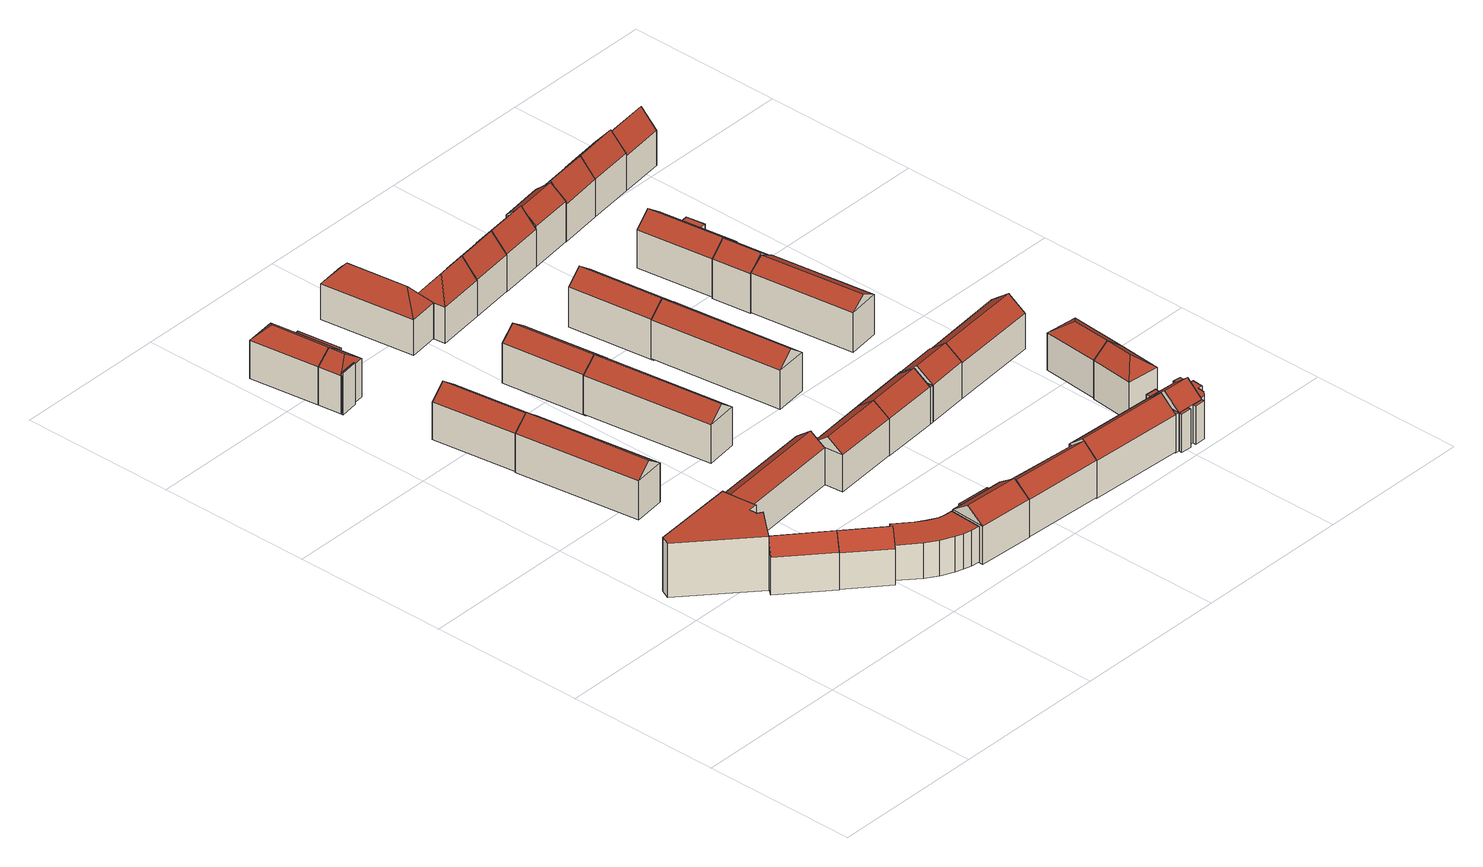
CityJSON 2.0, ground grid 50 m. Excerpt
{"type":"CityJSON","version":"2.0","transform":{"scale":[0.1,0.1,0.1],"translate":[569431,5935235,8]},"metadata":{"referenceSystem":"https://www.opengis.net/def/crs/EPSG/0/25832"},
"CityObjects":{
"building1":{"type":"Building","attributes":{"name":"RiesserstraÃe","Gemeindeschluessel":"02100121","function":"31001_1010","yearOfConstruction":1918,"roofType":"1000","measuredHeight":17.96,"storeysAboveGround":4},"address":[{"country":"Germany","locality":"Hamburg","thoroughfareNumber":"11","thoroughfareName":"Riesserstraße","postcode":"20535"}],"geometry":[{"type":"Solid","lod":"2","boundaries":[[[[0,1,2,3]],[[4,5,1,0]],[[6,7,5,4]],[[8,9,7,6]],[[10,11,9,8]],[[12,13,11,10]],[[14,15,13,12]],[[16,17,15,14]],[[18,19,17,16]],[[3,2,19,18]],[[16,14,12,10,8,6,4,0,3,18]],[[1,5,7,9,11,13,15,17,19,2]]]],"semantics":{"surfaces":[{"type":"WallSurface"},{"type":"RoofSurface","Flaechenneigung":"90","Flaechenrichtung":"0","Flaechengroesse":"421.085198996637"},{"type":"GroundSurface"}],"values":[[0,0,0,0,0,0,0,0,0,0,1,2]]}}]},
"building2":{"type":"Building","attributes":{"name":"RiesserstraÃe","Gemeindeschluessel":"02100121","function":"31001_1010","yearOfConstruction":1983,"roofType":"3100","measuredHeight":16.53,"storeysAboveGround":4},"address":[{"country":"Germany","locality":"Hamburg","thoroughfareNumber":"13","thoroughfareName":"Riesserstraße","postcode":"20535"}],"geometry":[{"type":"Solid","lod":"2","boundaries":[[[[20,21,22,23]],[[24,25,21,20]],[[26,27,25,24]],[[23,22,27,26]],[[20,28,24]],[[26,29,23]],[[23,29,28,20]],[[24,28,29,26]],[[21,25,27,22]]]],"semantics":{"surfaces":[{"type":"WallSurface"},{"type":"RoofSurface","Flaechenneigung":"49.8870357876731","Flaechenrichtung":"40.2537108188985","Flaechengroesse":"119.757816600435"},{"type":"RoofSurface","Flaechenneigung":"49.8885228788828","Flaechenrichtung":"220.679058021036","Flaechengroesse":"119.753801721433"},{"type":"GroundSurface"}],"values":[[0,0,0,0,0,0,1,2,3]]}}]},
"building3":{"type":"Building","attributes":{"name":"RiesserstraÃe","Gemeindeschluessel":"02100121","function":"31001_1010"},"children":["building3-1","building3-2"]},
"building3-1":{"type":"BuildingPart","attributes":{"roofType":"1000","measuredHeight":12.1,"storeysAboveGround":4},"parents":["building3"],"geometry":[{"type":"Solid","lod":"2","boundaries":[[[[30,31,32,33]],[[34,35,31,30]],[[36,37,35,34]],[[33,32,37,36]],[[34,30,33,36]],[[31,35,37,32]]]],"semantics":{"surfaces":[{"type":"WallSurface"},{"type":"RoofSurface","Flaechenneigung":"90","Flaechenrichtung":"0","Flaechengroesse":"1.34577465830309"},{"type":"GroundSurface"}],"values":[[0,0,0,0,1,2]]}}]},
"building3-2":{"type":"BuildingPart","attributes":{"roofType":"3100","measuredHeight":16.3,"storeysAboveGround":4},"parents":["building3"],"geometry":[{"type":"Solid","lod":"2","boundaries":[[[[38,39,40,41]],[[42,43,39,38]],[[44,45,43,42]],[[41,40,45,44]],[[38,28,42]],[[44,46,41]],[[41,46,28,38]],[[42,28,46,44]],[[39,43,45,40]]]],"semantics":{"surfaces":[{"type":"WallSurface"},{"type":"RoofSurface","Flaechenneigung":"49.6851141474525","Flaechenrichtung":"220.678882270837","Flaechengroesse":"100.558997164218"},{"type":"RoofSurface","Flaechenneigung":"49.683332877254","Flaechenrichtung":"40.2622976103834","Flaechengroesse":"100.56312566399"},{"type":"GroundSurface"}],"values":[[0,0,0,0,0,0,1,2,3]]}}]},
"building4":{"type":"Building","attributes":{"name":"Marienthaler StraÃe","Gemeindeschluessel":"02100121","function":"31001_1010","yearOfConstruction":1978,"roofType":"3100","measuredHeight":17,"storeysAboveGround":4},"address":[{"country":"Germany","locality":"Hamburg","thoroughfareNumber":"80","thoroughfareName":"Marienthaler Straße","postcode":"20535"}],"geometry":[{"type":"Solid","lod":"2","boundaries":[[[[47,48,49,50]],[[51,52,48,47]],[[53,54,52,51]],[[50,49,54,53]],[[47,55,51]],[[53,56,50]],[[50,56,55,47]],[[51,55,56,53]],[[48,52,54,49]]]],"semantics":{"surfaces":[{"type":"WallSurface"},{"type":"RoofSurface","Flaechenneigung":"52.563752033892","Flaechenrichtung":"82.2427402375464","Flaechengroesse":"264.696878507218"},{"type":"RoofSurface","Flaechenneigung":"52.5638036940968","Flaechenrichtung":"262.246131128477","Flaechengroesse":"264.69146421344"},{"type":"GroundSurface"}],"values":[[0,0,0,0,0,0,1,2,3]]}}]},
"building5":{"type":"Building","attributes":{"name":"RiesserstraÃe","Gemeindeschluessel":"02100121","function":"31001_1010","yearOfConstruction":1978,"roofType":"1000","measuredHeight":11.81,"storeysAboveGround":3},"address":[{"country":"Germany","locality":"Hamburg","thoroughfareNumber":"17","thoroughfareName":"Riesserstraße","postcode":"20535"}],"geometry":[{"type":"Solid","lod":"2","boundaries":[[[[57,58,59,60]],[[61,62,58,57]],[[63,64,62,61]],[[65,66,64,63]],[[67,68,66,65]],[[69,70,68,67]],[[71,72,70,69]],[[73,74,72,71]],[[75,76,74,73]],[[77,78,76,75]],[[79,80,78,77]],[[81,82,80,79]],[[83,84,82,81]],[[85,86,84,83]],[[60,59,86,85]],[[83,81,79,77,75,73,71,69,67,65,63,61,57,60,85]],[[58,62,64,66,68,70,72,74,76,78,80,82,84,86,59]]]],"semantics":{"surfaces":[{"type":"WallSurface"},{"type":"RoofSurface","Flaechenneigung":"90","Flaechenrichtung":"0","Flaechengroesse":"228.415116841294"},{"type":"GroundSurface"}],"values":[[0,0,0,0,0,0,0,0,0,0,0,0,0,0,0,1,2]]}}]},
"building6":{"type":"Building","attributes":{"name":"Marienthaler StraÃe","Gemeindeschluessel":"02100121","function":"31001_1010","yearOfConstruction":1978,"roofType":"3100","measuredHeight":16.55,"storeysAboveGround":4},"address":[{"country":"Germany","locality":"Hamburg","thoroughfareNumber":"80","thoroughfareName":"Marienthaler Straße","postcode":"20535"}],"geometry":[{"type":"Solid","lod":"2","boundaries":[[[[87,88,89,90]],[[91,92,88,87]],[[93,94,92,91]],[[90,89,94,93]],[[87,95,91]],[[93,96,90]],[[90,96,95,87]],[[91,95,96,93]],[[88,92,94,89]]]],"semantics":{"surfaces":[{"type":"WallSurface"},{"type":"RoofSurface","Flaechenneigung":"52.5753369735651","Flaechenrichtung":"82.2306385123283","Flaechengroesse":"181.646783301193"},{"type":"RoofSurface","Flaechenneigung":"52.5754494222749","Flaechenrichtung":"262.230500878949","Flaechengroesse":"181.643585251215"},{"type":"GroundSurface"}],"values":[[0,0,0,0,0,0,1,2,3]]}}]},
"building7":{"type":"Building","attributes":{"name":"GriesstraÃe","Gemeindeschluessel":"02100121","function":"31001_1010","yearOfConstruction":1957,"roofType":"3100","measuredHeight":16.14,"storeysAboveGround":4},"address":[{"country":"Germany","locality":"Hamburg","thoroughfareNumber":"6","thoroughfareName":"Griesstraße","postcode":"20535"}],"geometry":[{"type":"Solid","lod":"2","boundaries":[[[[97,98,99,100]],[[101,102,98,97]],[[103,104,102,101]],[[100,99,104,103]],[[97,105,101]],[[103,106,100]],[[100,106,105,97]],[[101,105,106,103]],[[98,102,104,99]]]],"semantics":{"surfaces":[{"type":"WallSurface"},{"type":"RoofSurface","Flaechenneigung":"52.5313069921264","Flaechenrichtung":"354.238457032601","Flaechengroesse":"245.379745804108"},{"type":"RoofSurface","Flaechenneigung":"52.5311066685163","Flaechenrichtung":"174.105161435185","Flaechengroesse":"245.38158810159"},{"type":"GroundSurface"}],"values":[[0,0,0,0,0,0,1,2,3]]}}]},
"building8":{"type":"Building","attributes":{"name":"Marienthaler StraÃe","Gemeindeschluessel":"02100121","function":"31001_1010"},"children":["building8-1","building8-2","building8-3","building8-4"]},
"building8-1":{"type":"BuildingPart","attributes":{"roofType":"5000","measuredHeight":16.33,"storeysAboveGround":4},"parents":["building8"],"geometry":[{"type":"Solid","lod":"2","boundaries":[[[[107,108,109,110]],[[111,112,108,107]],[[113,114,112,111]],[[110,109,114,113]],[[107,115,111]],[[113,116,110]],[[110,116,115,107]],[[111,115,116,113]],[[108,112,114,109]]]],"semantics":{"surfaces":[{"type":"WallSurface"},{"type":"RoofSurface","Flaechenneigung":"31.9616118363641","Flaechenrichtung":"172.410083342037","Flaechengroesse":"21.1209187596004"},{"type":"RoofSurface","Flaechenneigung":"54.3357930948625","Flaechenrichtung":"82.4191769769394","Flaechengroesse":"40.0335383193809"},{"type":"RoofSurface","Flaechenneigung":"54.3357116121288","Flaechenrichtung":"262.416141370098","Flaechengroesse":"40.0444764379753"},{"type":"GroundSurface"}],"values":[[0,0,0,0,1,0,2,3,4]]}}]},
"building8-2":{"type":"BuildingPart","attributes":{"roofType":"5000","measuredHeight":16.4,"storeysAboveGround":4},"parents":["building8"],"geometry":[{"type":"Solid","lod":"2","boundaries":[[[[117,118,114,113]],[[119,120,118,117]],[[121,122,120,119]],[[113,114,122,121]],[[117,123,119]],[[121,116,113]],[[113,116,123,117]],[[119,123,116,121]],[[118,120,122,114]]]],"semantics":{"surfaces":[{"type":"WallSurface"},{"type":"RoofSurface","Flaechenneigung":"46.249251822031","Flaechenrichtung":"352.420693884638","Flaechengroesse":"26.4965473682212"},{"type":"RoofSurface","Flaechenneigung":"54.4153886678797","Flaechenrichtung":"262.416356840978","Flaechengroesse":"129.019499376266"},{"type":"RoofSurface","Flaechenneigung":"54.4153950580651","Flaechenrichtung":"82.4194489229605","Flaechengroesse":"129.024873255115"},{"type":"GroundSurface"}],"values":[[0,0,0,0,1,0,2,3,4]]}}]},
"building8-3":{"type":"BuildingPart","attributes":{"roofType":"1000","measuredHeight":12.78,"storeysAboveGround":4},"parents":["building8"],"geometry":[{"type":"Solid","lod":"2","boundaries":[[[[121,122,124,125]],[[126,127,122,121]],[[128,129,127,126]],[[125,124,129,128]],[[126,121,125,128]],[[122,127,129,124]]]],"semantics":{"surfaces":[{"type":"WallSurface"},{"type":"RoofSurface","Flaechenneigung":"90","Flaechenrichtung":"0","Flaechengroesse":"13.2790191094141"},{"type":"GroundSurface"}],"values":[[0,0,0,0,1,2]]}}]},
"building8-4":{"type":"BuildingPart","attributes":{"roofType":"1000","measuredHeight":13.79,"storeysAboveGround":4},"parents":["building8"],"geometry":[{"type":"Solid","lod":"2","boundaries":[[[[130,131,132,133]],[[134,135,131,130]],[[136,112,135,134]],[[133,132,112,136]],[[134,130,133,136]],[[131,135,112,132]]]],"semantics":{"surfaces":[{"type":"WallSurface"},{"type":"RoofSurface","Flaechenneigung":"90","Flaechenrichtung":"0","Flaechengroesse":"3.23567516661222"},{"type":"GroundSurface"}],"values":[[0,0,0,0,1,2]]}}]},
"building9":{"type":"Building","attributes":{"name":"Sievekingsallee","Gemeindeschluessel":"02100121","function":"31001_1010"},"children":["building9-1","building9-2"]},
"building9-1":{"type":"BuildingPart","attributes":{"roofType":"1000","measuredHeight":12.46,"storeysAboveGround":4},"parents":["building9"],"geometry":[{"type":"Solid","lod":"2","boundaries":[[[[137,138,139,140]],[[141,142,138,137]],[[143,144,142,141]],[[140,139,144,143]],[[141,137,140,143]],[[138,142,144,139]]]],"semantics":{"surfaces":[{"type":"WallSurface"},{"type":"RoofSurface","Flaechenneigung":"90","Flaechenrichtung":"0","Flaechengroesse":"9.99151499875229"},{"type":"GroundSurface"}],"values":[[0,0,0,0,1,2]]}}]},
"building9-2":{"type":"BuildingPart","attributes":{"roofType":"3100","measuredHeight":16.89,"storeysAboveGround":4},"parents":["building9"],"geometry":[{"type":"Solid","lod":"2","boundaries":[[[[145,146,147,148]],[[149,150,146,145]],[[151,152,150,149]],[[148,147,152,151]],[[145,153,149]],[[151,154,148]],[[148,154,153,145]],[[149,153,154,151]],[[146,150,152,147]]]],"semantics":{"surfaces":[{"type":"WallSurface"},{"type":"RoofSurface","Flaechenneigung":"53.5967003057624","Flaechenrichtung":"182.88501347723","Flaechengroesse":"130.896779206652"},{"type":"RoofSurface","Flaechenneigung":"53.5968714702953","Flaechenrichtung":"2.91475946915416","Flaechengroesse":"131.893141616348"},{"type":"GroundSurface"}],"values":[[0,0,0,0,0,0,1,2,3]]}}]},
"building10":{"type":"Building","attributes":{"name":"Marienthaler StraÃe","Gemeindeschluessel":"02100121","function":"31001_1010","yearOfConstruction":1957,"roofType":"3100","measuredHeight":16.95,"storeysAboveGround":4},"address":[{"country":"Germany","locality":"Hamburg","thoroughfareNumber":"11","thoroughfareName":"Griesstraße","postcode":"20535"}],"geometry":[{"type":"Solid","lod":"2","boundaries":[[[[155,156,157,158]],[[159,160,156,155]],[[161,162,160,159]],[[158,157,162,161]],[[155,163,159]],[[161,164,158]],[[158,164,163,155]],[[159,163,164,161]],[[156,160,162,157]]]],"semantics":{"surfaces":[{"type":"WallSurface"},{"type":"RoofSurface","Flaechenneigung":"52.5252844379566","Flaechenrichtung":"82.5408997871563","Flaechengroesse":"278.28689584951"},{"type":"RoofSurface","Flaechenneigung":"52.5253124391513","Flaechenrichtung":"262.542389953492","Flaechengroesse":"278.266001865547"},{"type":"GroundSurface"}],"values":[[0,0,0,0,0,0,1,2,3]]}}]},
"building11":{"type":"Building","attributes":{"name":"GriesstraÃe","Gemeindeschluessel":"02100121","function":"31001_1010","yearOfConstruction":1978,"roofType":"3100","measuredHeight":16.32,"storeysAboveGround":4},"address":[{"country":"Germany","locality":"Hamburg","thoroughfareNumber":"8","thoroughfareName":"Griesstraße","postcode":"20535"}],"geometry":[{"type":"Solid","lod":"2","boundaries":[[[[165,166,167,168]],[[169,170,166,165]],[[171,172,170,169]],[[168,167,172,171]],[[165,173,169]],[[171,174,168]],[[168,174,173,165]],[[169,173,174,171]],[[166,170,172,167]]]],"semantics":{"surfaces":[{"type":"WallSurface"},{"type":"RoofSurface","Flaechenneigung":"52.7527224014271","Flaechenrichtung":"353.969109974429","Flaechengroesse":"141.676714854102"},{"type":"RoofSurface","Flaechenneigung":"52.753107394191","Flaechenrichtung":"174.346576210715","Flaechengroesse":"141.678702207754"},{"type":"GroundSurface"}],"values":[[0,0,0,0,0,0,1,2,3]]}}]},
"building12":{"type":"Building","attributes":{"name":"Marienthaler StraÃe","Gemeindeschluessel":"02100121","function":"31001_1010","yearOfConstruction":1978,"roofType":"3100","measuredHeight":17.36,"storeysAboveGround":4},"address":[{"country":"Germany","locality":"Hamburg","thoroughfareNumber":"84","thoroughfareName":"Marienthaler Straße","postcode":"20535"}],"geometry":[{"type":"Solid","lod":"2","boundaries":[[[[175,176,177,178]],[[179,180,176,175]],[[181,182,180,179]],[[178,177,182,181]],[[175,183,179]],[[181,184,178]],[[178,184,183,175]],[[179,183,184,181]],[[176,180,182,177]]]],"semantics":{"surfaces":[{"type":"WallSurface"},{"type":"RoofSurface","Flaechenneigung":"52.5960819498473","Flaechenrichtung":"82.481871611527","Flaechengroesse":"178.443308382066"},{"type":"RoofSurface","Flaechenneigung":"52.5960430548625","Flaechenrichtung":"262.482219476196","Flaechengroesse":"178.426963319584"},{"type":"GroundSurface"}],"values":[[0,0,0,0,0,0,1,2,3]]}}]},
"building13":{"type":"Building","attributes":{"name":"Sievekingsallee","Gemeindeschluessel":"02100121","function":"31001_1010","yearOfConstruction":1957,"roofType":"3100","measuredHeight":16.4,"storeysAboveGround":4},"address":[{"country":"Germany","locality":"Hamburg","thoroughfareNumber":"29","thoroughfareName":"Sievekingsallee","postcode":"20535"}],"geometry":[{"type":"Solid","lod":"2","boundaries":[[[[185,186,187,188]],[[189,190,186,185]],[[191,192,190,189]],[[188,187,192,191]],[[185,193,189]],[[191,194,188]],[[188,194,193,185]],[[189,193,194,191]],[[186,190,192,187]]]],"semantics":{"surfaces":[{"type":"WallSurface"},{"type":"RoofSurface","Flaechenneigung":"52.405561967998","Flaechenrichtung":"3.74611388315605","Flaechengroesse":"169.99083676424"},{"type":"RoofSurface","Flaechenneigung":"52.3980803668661","Flaechenrichtung":"183.161713163033","Flaechengroesse":"169.064335372234"},{"type":"GroundSurface"}],"values":[[0,0,0,0,0,0,1,2,3]]}}]},
"building14":{"type":"Building","attributes":{"name":"Marienthaler StraÃe","Gemeindeschluessel":"02100121","function":"31001_1010","yearOfConstruction":1957,"roofType":"3200","measuredHeight":18.21,"storeysAboveGround":4},"address":[{"country":"Germany","locality":"Hamburg","thoroughfareNumber":"87","thoroughfareName":"Marienthaler Straße","postcode":"20535"}],"geometry":[{"type":"Solid","lod":"2","boundaries":[[[[195,196,197,198]],[[199,200,196,195]],[[201,202,200,199]],[[198,197,202,201]],[[195,203,199]],[[201,204,198]],[[198,204,203,195]],[[199,203,204,201]],[[196,200,202,197]]]],"semantics":{"surfaces":[{"type":"WallSurface"},{"type":"RoofSurface","Flaechenneigung":"41.1934713350367","Flaechenrichtung":"172.435035668141","Flaechengroesse":"41.2039294242782"},{"type":"RoofSurface","Flaechenneigung":"41.1934823471084","Flaechenrichtung":"352.466596868938","Flaechengroesse":"41.2176308266064"},{"type":"RoofSurface","Flaechenneigung":"38.6073328553022","Flaechenrichtung":"82.4622846822636","Flaechengroesse":"201.125093278354"},{"type":"RoofSurface","Flaechenneigung":"38.6072315643414","Flaechenrichtung":"262.458525713174","Flaechengroesse":"201.146951648793"},{"type":"GroundSurface"}],"values":[[0,0,0,0,1,2,3,4,5]]}}]},
"building15":{"type":"Building","attributes":{"name":"Marienthaler StraÃe","Gemeindeschluessel":"02100121","function":"31001_1010","yearOfConstruction":1957,"roofType":"5000","measuredHeight":18.26,"storeysAboveGround":4},"address":[{"country":"Germany","locality":"Hamburg","thoroughfareNumber":"89","thoroughfareName":"Marienthaler Straße","postcode":"20535"}],"geometry":[{"type":"Solid","lod":"2","boundaries":[[[[205,206,207,208]],[[209,210,206,205]],[[211,212,210,209]],[[208,207,212,211]],[[205,213,209]],[[211,214,208]],[[208,214,213,205]],[[209,213,214,211]],[[206,210,212,207]]]],"semantics":{"surfaces":[{"type":"WallSurface"},{"type":"RoofSurface","Flaechenneigung":"39.3420207442713","Flaechenrichtung":"262.412174175679","Flaechengroesse":"40.385175565697"},{"type":"RoofSurface","Flaechenneigung":"38.665982065276","Flaechenrichtung":"172.360762752694","Flaechengroesse":"103.471676394701"},{"type":"RoofSurface","Flaechenneigung":"38.6659793533343","Flaechenrichtung":"352.347291550764","Flaechengroesse":"103.470895381931"},{"type":"GroundSurface"}],"values":[[0,0,0,0,1,0,2,3,4]]}}]},
"building16":{"type":"Building","attributes":{"name":"GriesstraÃe","Gemeindeschluessel":"02100121","function":"31001_1010"},"children":["building16-1","building16-2"]},
"building16-1":{"type":"BuildingPart","attributes":{"roofType":"1000","measuredHeight":12.41,"storeysAboveGround":4},"parents":["building16"],"geometry":[{"type":"Solid","lod":"2","boundaries":[[[[215,216,217,218]],[[219,220,216,215]],[[221,222,220,219]],[[218,217,222,221]],[[219,215,218,221]],[[216,220,222,217]]]],"semantics":{"surfaces":[{"type":"WallSurface"},{"type":"RoofSurface","Flaechenneigung":"90","Flaechenrichtung":"0","Flaechengroesse":"7.11944300766405"},{"type":"GroundSurface"}],"values":[[0,0,0,0,1,2]]}}]},
"building16-2":{"type":"BuildingPart","attributes":{"roofType":"3100","measuredHeight":16.49,"storeysAboveGround":4},"parents":["building16"],"geometry":[{"type":"Solid","lod":"2","boundaries":[[[[223,224,225,226]],[[227,228,224,223]],[[219,220,228,227]],[[226,225,220,219]],[[223,173,227]],[[219,229,226]],[[226,229,173,223]],[[227,173,229,219]],[[224,228,220,225]]]],"semantics":{"surfaces":[{"type":"WallSurface"},{"type":"RoofSurface","Flaechenneigung":"52.7986162273361","Flaechenrichtung":"174.333255978371","Flaechengroesse":"127.966333752701"},{"type":"RoofSurface","Flaechenneigung":"52.7982003169976","Flaechenrichtung":"353.959196985545","Flaechengroesse":"127.965609300436"},{"type":"GroundSurface"}],"values":[[0,0,0,0,0,0,1,2,3]]}}]},
"building17":{"type":"Building","attributes":{"name":"Marienthaler StraÃe","Gemeindeschluessel":"02100121","function":"31001_1010","yearOfConstruction":1978,"roofType":"3100","measuredHeight":17.07,"storeysAboveGround":4},"address":[{"country":"Germany","locality":"Hamburg","thoroughfareNumber":"88","thoroughfareName":"Marienthaler Straße","postcode":"20535"}],"geometry":[{"type":"Solid","lod":"2","boundaries":[[[[230,231,232,233]],[[234,235,231,230]],[[236,237,235,234]],[[233,232,237,236]],[[230,238,234]],[[236,239,233]],[[233,239,238,230]],[[234,238,239,236]],[[231,235,237,232]]]],"semantics":{"surfaces":[{"type":"WallSurface"},{"type":"RoofSurface","Flaechenneigung":"52.5627003173351","Flaechenrichtung":"82.6621920902992","Flaechengroesse":"289.969136928606"},{"type":"RoofSurface","Flaechenneigung":"52.5627174512608","Flaechenrichtung":"262.663025633057","Flaechengroesse":"289.975414181409"},{"type":"GroundSurface"}],"values":[[0,0,0,0,0,0,1,2,3]]}}]},
"building18":{"type":"Building","attributes":{"name":"Sievekingsallee","Gemeindeschluessel":"02100121","function":"31001_1010","yearOfConstruction":1968,"roofType":"3100","measuredHeight":17.1,"storeysAboveGround":4},"address":[{"country":"Germany","locality":"Hamburg","thoroughfareNumber":"33","thoroughfareName":"Sievekingsallee","postcode":"20535"}],"geometry":[{"type":"Solid","lod":"2","boundaries":[[[[240,241,242,243]],[[244,245,241,240]],[[246,247,245,244]],[[243,242,247,246]],[[240,248,244]],[[246,249,243]],[[243,249,248,240]],[[244,248,249,246]],[[241,245,247,242]]]],"semantics":{"surfaces":[{"type":"WallSurface"},{"type":"RoofSurface","Flaechenneigung":"49.6307462238672","Flaechenrichtung":"2.86383171761834","Flaechengroesse":"221.04366821239"},{"type":"RoofSurface","Flaechenneigung":"49.6307200354172","Flaechenrichtung":"182.864792051416","Flaechengroesse":"223.066242532794"},{"type":"GroundSurface"}],"values":[[0,0,0,0,0,0,1,2,3]]}}]},
"building19":{"type":"Building","attributes":{"name":"Marienthaler StraÃe","Gemeindeschluessel":"02100121","function":"31001_1010","yearOfConstruction":1994,"roofType":"3100","measuredHeight":18.18,"storeysAboveGround":4},"address":[{"country":"Germany","locality":"Hamburg","thoroughfareNumber":"91","thoroughfareName":"Marienthaler Straße","postcode":"20535"}],"geometry":[{"type":"Solid","lod":"2","boundaries":[[[[250,251,252,253]],[[254,255,251,250]],[[256,257,255,254]],[[253,252,257,256]],[[250,258,254]],[[256,259,253]],[[253,259,258,250]],[[254,258,259,256]],[[251,255,257,252]]]],"semantics":{"surfaces":[{"type":"WallSurface"},{"type":"RoofSurface","Flaechenneigung":"40.1962909502897","Flaechenrichtung":"352.336436429662","Flaechengroesse":"112.317859096552"},{"type":"RoofSurface","Flaechenneigung":"40.1964389955592","Flaechenrichtung":"172.350153366598","Flaechengroesse":"112.314257983564"},{"type":"GroundSurface"}],"values":[[0,0,0,0,0,0,1,2,3]]}}]},
"building20":{"type":"Building","attributes":{"name":"Marienthaler StraÃe","Gemeindeschluessel":"02100121","function":"31001_1010","yearOfConstruction":1978,"roofType":"3100","measuredHeight":17.36,"storeysAboveGround":4},"address":[{"country":"Germany","locality":"Hamburg","thoroughfareNumber":"88","thoroughfareName":"Marienthaler Straße","postcode":"20535"}],"geometry":[{"type":"Solid","lod":"2","boundaries":[[[[260,261,262,263]],[[264,265,261,260]],[[266,267,265,264]],[[263,262,267,266]],[[260,268,264]],[[266,269,263]],[[263,269,268,260]],[[264,268,269,266]],[[261,265,267,262]]]],"semantics":{"surfaces":[{"type":"WallSurface"},{"type":"RoofSurface","Flaechenneigung":"52.639081371281","Flaechenrichtung":"82.6730120508294","Flaechengroesse":"185.263030297851"},{"type":"RoofSurface","Flaechenneigung":"52.639163086472","Flaechenrichtung":"262.674145913801","Flaechengroesse":"185.265861352136"},{"type":"GroundSurface"}],"values":[[0,0,0,0,0,0,1,2,3]]}}]},
"building21":{"type":"Building","attributes":{"name":"GriesstraÃe","Gemeindeschluessel":"02100121","function":"31001_1010"},"children":["building21-1","building21-2"]},
"building21-1":{"type":"BuildingPart","attributes":{"roofType":"1000","measuredHeight":12.3,"storeysAboveGround":4},"parents":["building21"],"geometry":[{"type":"Solid","lod":"2","boundaries":[[[[270,271,217,272]],[[273,225,271,270]],[[274,216,225,273]],[[272,217,216,274]],[[273,270,272,274]],[[271,225,216,217]]]],"semantics":{"surfaces":[{"type":"WallSurface"},{"type":"RoofSurface","Flaechenneigung":"90","Flaechenrichtung":"0","Flaechengroesse":"6.48127924427916"},{"type":"GroundSurface"}],"values":[[0,0,0,0,1,2]]}}]},
"building21-2":{"type":"BuildingPart","attributes":{"roofType":"3100","measuredHeight":16.55,"storeysAboveGround":4},"parents":["building21"],"geometry":[{"type":"Solid","lod":"2","boundaries":[[[[275,276,222,277]],[[278,279,276,275]],[[270,271,279,278]],[[277,222,271,270]],[[275,280,278]],[[270,281,277]],[[277,281,280,275]],[[278,280,281,270]],[[276,279,271,222]]]],"semantics":{"surfaces":[{"type":"WallSurface"},{"type":"RoofSurface","Flaechenneigung":"52.1761655364733","Flaechenrichtung":"353.907860839996","Flaechengroesse":"94.4214125358576"},{"type":"RoofSurface","Flaechenneigung":"52.1769800388341","Flaechenrichtung":"174.180112749643","Flaechengroesse":"94.4217496564136"},{"type":"GroundSurface"}],"values":[[0,0,0,0,0,0,1,2,3]]}}]},
"building22":{"type":"Building","attributes":{"name":"Marienthaler StraÃe","Gemeindeschluessel":"02100121","function":"31001_1010","yearOfConstruction":1957,"roofType":"3100","measuredHeight":18.28,"storeysAboveGround":4},"address":[{"country":"Germany","locality":"Hamburg","thoroughfareNumber":"93","thoroughfareName":"Marienthaler Straße","postcode":"20535"}],"geometry":[{"type":"Solid","lod":"2","boundaries":[[[[282,283,284,285]],[[286,287,283,282]],[[288,289,287,286]],[[285,284,289,288]],[[282,290,286]],[[288,258,285]],[[285,258,290,282]],[[286,290,258,288]],[[283,287,289,284]]]],"semantics":{"surfaces":[{"type":"WallSurface"},{"type":"RoofSurface","Flaechenneigung":"40.1028790207436","Flaechenrichtung":"352.343237040527","Flaechengroesse":"112.616457815768"},{"type":"RoofSurface","Flaechenneigung":"40.103006491867","Flaechenrichtung":"172.353823026096","Flaechengroesse":"112.625433615015"},{"type":"GroundSurface"}],"values":[[0,0,0,0,0,0,1,2,3]]}}]},
"building23":{"type":"Building","attributes":{"name":"Peterskampweg","Gemeindeschluessel":"02100121","function":"31001_1010"},"children":["building23-1","building23-2","building23-3","building23-4","building23-5","building23-6"]},
"building23-1":{"type":"BuildingPart","attributes":{"roofType":"1000","measuredHeight":12.76,"storeysAboveGround":4},"parents":["building23"],"geometry":[{"type":"Solid","lod":"2","boundaries":[[[[291,292,293,294]],[[295,296,292,291]],[[297,298,296,295]],[[294,293,298,297]],[[295,291,294,297]],[[292,296,298,293]]]],"semantics":{"surfaces":[{"type":"WallSurface"},{"type":"RoofSurface","Flaechenneigung":"90","Flaechenrichtung":"0","Flaechengroesse":"3.49650786619388"},{"type":"GroundSurface"}],"values":[[0,0,0,0,1,2]]}}]},
"building23-2":{"type":"BuildingPart","attributes":{"roofType":"3100","measuredHeight":17.38,"storeysAboveGround":4},"parents":["building23"],"geometry":[{"type":"Solid","lod":"2","boundaries":[[[[299,300,301,302]],[[295,296,300,299]],[[303,304,296,295]],[[302,301,304,303]],[[299,305,295]],[[303,306,302]],[[302,306,305,299]],[[295,305,306,303]],[[300,296,304,301]]]],"semantics":{"surfaces":[{"type":"WallSurface"},{"type":"RoofSurface","Flaechenneigung":"50.0024745646442","Flaechenrichtung":"2.87118242523288","Flaechengroesse":"64.1830205050148"},{"type":"RoofSurface","Flaechenneigung":"50.0026904633855","Flaechenrichtung":"182.875303681323","Flaechengroesse":"64.1359987726987"},{"type":"GroundSurface"}],"values":[[0,0,0,0,0,0,1,2,3]]}}]},
"building23-3":{"type":"BuildingPart","attributes":{"roofType":"1000","measuredHeight":13.46,"storeysAboveGround":4},"parents":["building23"],"geometry":[{"type":"Solid","lod":"2","boundaries":[[[[307,308,300,309]],[[310,311,308,307]],[[312,313,311,310]],[[314,315,313,312]],[[316,317,315,314]],[[318,319,317,316]],[[320,321,319,318]],[[322,296,321,320]],[[309,300,296,322]],[[320,318,316,314,312,310,307,309,322]],[[308,311,313,315,317,319,321,296,300]]]],"semantics":{"surfaces":[{"type":"WallSurface"},{"type":"RoofSurface","Flaechenneigung":"90","Flaechenrichtung":"0","Flaechengroesse":"31.3539629239699"},{"type":"GroundSurface"}],"values":[[0,0,0,0,0,0,0,0,0,1,2]]}}]},
"building23-4":{"type":"BuildingPart","attributes":{"roofType":"1000","measuredHeight":12.76,"storeysAboveGround":4},"parents":["building23"],"geometry":[{"type":"Solid","lod":"2","boundaries":[[[[323,324,301,302]],[[325,326,324,323]],[[327,328,326,325]],[[302,301,328,327]],[[325,323,302,327]],[[324,326,328,301]]]],"semantics":{"surfaces":[{"type":"WallSurface"},{"type":"RoofSurface","Flaechenneigung":"90","Flaechenrichtung":"0","Flaechengroesse":"5.17626205346537"},{"type":"GroundSurface"}],"values":[[0,0,0,0,1,2]]}}]},
"building23-5":{"type":"BuildingPart","attributes":{"roofType":"1000","measuredHeight":12.76,"storeysAboveGround":4},"parents":["building23"],"geometry":[{"type":"Solid","lod":"2","boundaries":[[[[329,330,331,332]],[[333,334,330,329]],[[303,304,334,333]],[[332,331,304,303]],[[333,329,332,303]],[[330,334,304,331]]]],"semantics":{"surfaces":[{"type":"WallSurface"},{"type":"RoofSurface","Flaechenneigung":"90","Flaechenrichtung":"0","Flaechengroesse":"3.50789677069196"},{"type":"GroundSurface"}],"values":[[0,0,0,0,1,2]]}}]},
"building23-6":{"type":"BuildingPart","attributes":{"roofType":"1000","measuredHeight":12.76,"storeysAboveGround":4},"parents":["building23"],"geometry":[{"type":"Solid","lod":"2","boundaries":[[[[335,336,304,303]],[[337,338,336,335]],[[302,301,338,337]],[[303,304,301,302]],[[337,335,303,302]],[[336,338,301,304]]]],"semantics":{"surfaces":[{"type":"WallSurface"},{"type":"RoofSurface","Flaechenneigung":"90","Flaechenrichtung":"0","Flaechengroesse":"13.4348543314877"},{"type":"GroundSurface"}],"values":[[0,0,0,0,1,2]]}}]},
"building24":{"type":"Building","attributes":{"name":"GriesstraÃe","Gemeindeschluessel":"02100121","function":"31001_1010","yearOfConstruction":1957,"roofType":"3100","measuredHeight":16.34,"storeysAboveGround":4},"address":[{"country":"Germany","locality":"Hamburg","thoroughfareNumber":"18","thoroughfareName":"Griesstraße","postcode":"20535"}],"geometry":[{"type":"Solid","lod":"2","boundaries":[[[[339,340,276,341]],[[342,343,340,339]],[[344,279,343,342]],[[341,276,279,344]],[[339,345,342]],[[344,346,341]],[[341,346,345,339]],[[342,345,346,344]],[[340,343,279,276]]]],"semantics":{"surfaces":[{"type":"WallSurface"},{"type":"RoofSurface","Flaechenneigung":"51.2940611325759","Flaechenrichtung":"353.909891620762","Flaechengroesse":"210.402147343021"},{"type":"RoofSurface","Flaechenneigung":"51.2939925920194","Flaechenrichtung":"174.179228843501","Flaechengroesse":"210.765787847013"},{"type":"GroundSurface"}],"values":[[0,0,0,0,0,0,1,2,3]]}}]},
"building25":{"type":"Building","attributes":{"name":"Marienthaler StraÃe","Gemeindeschluessel":"02100121","function":"31001_1010","yearOfConstruction":1978,"roofType":"3100","measuredHeight":16.29,"storeysAboveGround":4},"address":[{"country":"Germany","locality":"Hamburg","thoroughfareNumber":"92","thoroughfareName":"Marienthaler Straße","postcode":"20535"}],"geometry":[{"type":"Solid","lod":"2","boundaries":[[[[347,348,349,350]],[[351,352,348,347]],[[353,354,352,351]],[[350,349,354,353]],[[347,355,351]],[[353,356,350]],[[350,356,355,347]],[[351,355,356,353]],[[348,352,354,349]]]],"semantics":{"surfaces":[{"type":"WallSurface"},{"type":"RoofSurface","Flaechenneigung":"59.3486192458154","Flaechenrichtung":"82.4496538380293","Flaechengroesse":"205.061367044595"},{"type":"RoofSurface","Flaechenneigung":"59.3485565498029","Flaechenrichtung":"262.447925975898","Flaechengroesse":"205.037758240971"},{"type":"GroundSurface"}],"values":[[0,0,0,0,0,0,1,2,3]]}}]},
"building26":{"type":"Building","attributes":{"name":"Peterskampweg","Gemeindeschluessel":"02100121","function":"31001_1010","yearOfConstruction":1957,"roofType":"5000","measuredHeight":17.09,"storeysAboveGround":4},"address":[{"country":"Germany","locality":"Hamburg","thoroughfareNumber":"78","thoroughfareName":"Peterskampweg","postcode":"22089"}],"geometry":[{"type":"Solid","lod":"2","boundaries":[[[[357,358,359,360]],[[361,362,358,357]],[[363,364,362,361]],[[360,359,364,363]],[[357,365,361]],[[363,366,360]],[[360,366,365,357]],[[361,365,366,363]],[[358,362,364,359]]]],"semantics":{"surfaces":[{"type":"WallSurface"},{"type":"RoofSurface","Flaechenneigung":"51.6620962883428","Flaechenrichtung":"184.949585084643","Flaechengroesse":"35.0591845916297"},{"type":"RoofSurface","Flaechenneigung":"51.5095001642362","Flaechenrichtung":"94.876042363926","Flaechengroesse":"78.1554129983576"},{"type":"RoofSurface","Flaechenneigung":"51.5096340969476","Flaechenrichtung":"274.930108718623","Flaechengroesse":"78.1550743898079"},{"type":"GroundSurface"}],"values":[[0,0,0,0,1,0,2,3,4]]}}]},
"building27":{"type":"Building","attributes":{"name":"Marienthaler StraÃe","Gemeindeschluessel":"02100121","function":"31001_1010","yearOfConstruction":1957,"roofType":"3100","measuredHeight":17.82,"storeysAboveGround":4},"address":[{"country":"Germany","locality":"Hamburg","thoroughfareNumber":"95","thoroughfareName":"Marienthaler Straße","postcode":"20535"}],"geometry":[{"type":"Solid","lod":"2","boundaries":[[[[367,368,283,369]],[[370,371,368,367]],[[372,287,371,370]],[[369,283,287,372]],[[367,373,370]],[[372,374,369]],[[369,374,373,367]],[[370,373,374,372]],[[368,371,287,283]]]],"semantics":{"surfaces":[{"type":"WallSurface"},{"type":"RoofSurface","Flaechenneigung":"48.9503462287288","Flaechenrichtung":"352.344406261077","Flaechengroesse":"96.2425734618483"},{"type":"RoofSurface","Flaechenneigung":"48.9504789392629","Flaechenrichtung":"172.358386405859","Flaechengroesse":"96.2427828097467"},{"type":"GroundSurface"}],"values":[[0,0,0,0,0,0,1,2,3]]}}]},
"building28":{"type":"Building","attributes":{"name":"Marienthaler StraÃe","Gemeindeschluessel":"02100121","function":"31001_1010","yearOfConstruction":1957,"roofType":"3100","measuredHeight":17.22,"storeysAboveGround":4},"address":[{"country":"Germany","locality":"Hamburg","thoroughfareNumber":"92","thoroughfareName":"Marienthaler Straße","postcode":"20535"}],"geometry":[{"type":"Solid","lod":"2","boundaries":[[[[375,376,377,378]],[[379,380,376,375]],[[381,382,380,379]],[[378,377,382,381]],[[375,383,379]],[[381,384,378]],[[378,384,383,375]],[[379,383,384,381]],[[376,380,382,377]]]],"semantics":{"surfaces":[{"type":"WallSurface"},{"type":"RoofSurface","Flaechenneigung":"52.1788249541326","Flaechenrichtung":"82.448883766005","Flaechengroesse":"83.8998681691556"},{"type":"RoofSurface","Flaechenneigung":"52.1788864450719","Flaechenrichtung":"262.44485141463","Flaechengroesse":"83.9305899363942"},{"type":"GroundSurface"}],"values":[[0,0,0,0,0,0,1,2,3]]}}]},
"building29":{"type":"Building","attributes":{"name":"Peterskampweg","Gemeindeschluessel":"02100121","function":"31001_1010","yearOfConstruction":1978,"roofType":"5000","measuredHeight":16.72,"storeysAboveGround":4},"address":[{"country":"Germany","locality":"Hamburg","thoroughfareNumber":"76","thoroughfareName":"Peterskampweg","postcode":"22089"}],"geometry":[{"type":"Solid","lod":"2","boundaries":[[[[385,386,387,363]],[[388,389,386,385]],[[360,390,389,388]],[[363,387,390,360]],[[385,391,388]],[[360,366,363]],[[363,366,391,385]],[[388,391,366,360]],[[386,389,390,387]]]],"semantics":{"surfaces":[{"type":"WallSurface"},{"type":"RoofSurface","Flaechenneigung":"53.77472385795","Flaechenrichtung":"4.90112792451492","Flaechengroesse":"36.5878164820834"},{"type":"RoofSurface","Flaechenneigung":"51.4873644301358","Flaechenrichtung":"274.930909647192","Flaechengroesse":"103.247443531625"},{"type":"RoofSurface","Flaechenneigung":"51.4874208653425","Flaechenrichtung":"94.8812580705394","Flaechengroesse":"103.276541545073"},{"type":"GroundSurface"}],"values":[[0,0,0,0,1,0,2,3,4]]}}]},
"building30":{"type":"Building","attributes":{"name":"Marienthaler StraÃe","Gemeindeschluessel":"02100121","function":"31001_1010","yearOfConstruction":1957,"roofType":"3100","measuredHeight":16.86,"storeysAboveGround":4},"address":[{"country":"Germany","locality":"Hamburg","thoroughfareNumber":"92","thoroughfareName":"Marienthaler Straße","postcode":"20535"}],"geometry":[{"type":"Solid","lod":"2","boundaries":[[[[392,393,394,395]],[[396,397,393,392]],[[398,399,397,396]],[[395,394,399,398]],[[392,400,396]],[[398,401,395]],[[395,401,400,392]],[[396,400,401,398]],[[393,397,399,394]]]],"semantics":{"surfaces":[{"type":"WallSurface"},{"type":"RoofSurface","Flaechenneigung":"52.2840742097749","Flaechenrichtung":"82.4638091927141","Flaechengroesse":"172.156960778415"},{"type":"RoofSurface","Flaechenneigung":"52.2840239539664","Flaechenrichtung":"262.460644127714","Flaechengroesse":"172.161594159657"},{"type":"GroundSurface"}],"values":[[0,0,0,0,0,0,1,2,3]]}}]},
"building31":{"type":"Building","attributes":{"name":"Marienthaler StraÃe","Gemeindeschluessel":"02100121","function":"31001_1010","yearOfConstruction":1957,"roofType":"3100","measuredHeight":18.44,"storeysAboveGround":4},"address":[{"country":"Germany","locality":"Hamburg","thoroughfareNumber":"97","thoroughfareName":"Marienthaler Straße","postcode":"20535"}],"geometry":[{"type":"Solid","lod":"2","boundaries":[[[[402,403,404,405]],[[406,407,403,402]],[[408,409,407,406]],[[405,404,409,408]],[[402,410,406]],[[408,411,405]],[[405,411,410,402]],[[406,410,411,408]],[[403,407,409,404]]]],"semantics":{"surfaces":[{"type":"WallSurface"},{"type":"RoofSurface","Flaechenneigung":"39.8089618539823","Flaechenrichtung":"352.336436424878","Flaechengroesse":"113.445747156434"},{"type":"RoofSurface","Flaechenneigung":"39.8090162949732","Flaechenrichtung":"172.350153371125","Flaechengroesse":"113.442108034305"},{"type":"GroundSurface"}],"values":[[0,0,0,0,0,0,1,2,3]]}}]},
"building32":{"type":"Building","attributes":{"name":"Marienthaler StraÃe","Gemeindeschluessel":"02100121","function":"31001_1010","yearOfConstruction":1957,"roofType":"1000","measuredHeight":3.68,"storeysAboveGround":1},"address":[{"country":"Germany","locality":"Hamburg","thoroughfareNumber":"92","thoroughfareName":"Marienthaler Straße","postcode":"20535"}],"geometry":[{"type":"Solid","lod":"2","boundaries":[[[[412,413,414,415]],[[416,417,413,412]],[[418,419,417,416]],[[415,414,419,418]],[[416,412,415,418]],[[413,417,419,414]]]],"semantics":{"surfaces":[{"type":"WallSurface"},{"type":"RoofSurface","Flaechenneigung":"90","Flaechenrichtung":"0","Flaechengroesse":"79.50545949146"},{"type":"GroundSurface"}],"values":[[0,0,0,0,1,2]]}}]},
"building33":{"type":"Building","attributes":{"name":"Marienthaler StraÃe","Gemeindeschluessel":"02100121","function":"31001_1010","yearOfConstruction":1957,"roofType":"3100","measuredHeight":18.46,"storeysAboveGround":4},"address":[{"country":"Germany","locality":"Hamburg","thoroughfareNumber":"99","thoroughfareName":"Marienthaler Straße","postcode":"20535"}],"geometry":[{"type":"Solid","lod":"2","boundaries":[[[[420,421,422,423]],[[424,425,421,420]],[[426,427,425,424]],[[423,422,427,426]],[[420,410,424]],[[426,428,423]],[[423,428,410,420]],[[424,410,428,426]],[[421,425,427,422]]]],"semantics":{"surfaces":[{"type":"WallSurface"},{"type":"RoofSurface","Flaechenneigung":"40.2063522559164","Flaechenrichtung":"172.348585699366","Flaechengroesse":"116.451195233216"},{"type":"RoofSurface","Flaechenneigung":"40.2064509120796","Flaechenrichtung":"352.342648465617","Flaechengroesse":"116.448892232453"},{"type":"GroundSurface"}],"values":[[0,0,0,0,0,0,1,2,3]]}}]},
"building34":{"type":"Building","attributes":{"name":"Marienthaler StraÃe","Gemeindeschluessel":"02100121","function":"31001_1010","yearOfConstruction":1957,"roofType":"3100","measuredHeight":17.61,"storeysAboveGround":4},"address":[{"country":"Germany","locality":"Hamburg","thoroughfareNumber":"101","thoroughfareName":"Marienthaler Straße","postcode":"20535"}],"geometry":[{"type":"Solid","lod":"2","boundaries":[[[[429,430,427,431]],[[432,433,430,429]],[[434,422,433,432]],[[431,427,422,434]],[[429,435,432]],[[434,436,431]],[[431,436,435,429]],[[432,435,436,434]],[[430,433,422,427]]]],"semantics":{"surfaces":[{"type":"WallSurface"},{"type":"RoofSurface","Flaechenneigung":"39.9333838202726","Flaechenrichtung":"352.349106899663","Flaechengroesse":"116.279091431785"},{"type":"RoofSurface","Flaechenneigung":"39.9333854622594","Flaechenrichtung":"172.360815275739","Flaechengroesse":"116.279853739908"},{"type":"GroundSurface"}],"values":[[0,0,0,0,0,0,1,2,3]]}}]}
},
"vertices":[
[293,663,206],[293,663,26],[19,639,26],[19,639,206],[299,605,206],[299,605,26],[305,550,206],[305,550,26],[276,548,206],[276,548,26],[277,523,206],[277,523,26],[292,513,206],[292,513,26],[255,470,206],[255,470,26],[215,424,206],[215,424,26],[6,608,206],[6,608,26],
[400,348,159],[400,348,34],[255,470,34],[255,470,159],[336,274,159],[336,274,34],[193,398,159],[193,398,34],[368,311,199],[224,434,199],
[448,308,157],[448,308,36],[468,291,36],[468,291,157],[451,312,157],[451,312,36],[471,295,157],[471,295,36],
[336,274,157],[336,274,36],[454,173,36],[454,173,157],[400,348,157],[400,348,36],[519,248,157],[519,248,36],[486,210,199],
[341,935,148],[341,935,18],[286,1339,18],[286,1339,148],[238,921,148],[238,921,18],[183,1325,148],[183,1325,18],[289,928,188],[235,1332,188],
[685,70,158],[685,70,40],[690,172,40],[690,172,158],[658,73,158],[658,73,40],[631,79,158],[631,79,40],[606,88,158],[606,88,40],[564,107,158],[564,107,40],[525,132,158],[525,132,40],[464,184,158],[464,184,40],[519,248,158],[519,248,40],[532,263,158],[532,263,40],[585,218,158],[585,218,40],[613,198,158],[613,198,40],[645,182,158],[645,182,40],[667,178,158],[667,178,40],[690,176,158],[690,176,40],
[296,1340,138],[296,1340,12],[258,1619,12],[258,1619,138],[194,1326,138],[194,1326,12],[156,1605,138],[156,1605,12],[245,1333,178],[207,1612,178],
[687,742,147],[687,742,23],[289,703,23],[289,703,147],[696,646,147],[696,646,23],[299,605,147],[299,605,23],[692,694,184],[294,654,184],
[186,1890,134],[186,1890,6],[176,1966,6],[176,1966,134],[87,1877,134],[87,1877,6],[77,1953,134],[77,1953,6],[134,1906,170],[127,1959,170],
[47,2177,134],[47,2177,6],[148,2190,134],[148,2190,6],[178,1966,134],[178,1966,6],[103,2146,170],
[187,1967,6],[187,1967,134],[159,2107,134],[159,2107,6],[168,2109,134],[168,2109,6],
[147,1880,144],[147,1880,6],[147,1885,6],[147,1885,144],[88,1872,144],[88,1872,6],[87,1877,144],
[723,171,163],[723,171,38],[833,165,38],[833,165,163],[723,180,163],[723,180,38],[834,174,163],[834,174,38],
[684,56,165],[684,56,38],[865,47,38],[865,47,165],[690,172,165],[690,172,38],[874,163,165],[874,163,38],[687,114,207],[869,105,207],
[676,968,145],[676,968,16],[622,1386,16],[622,1386,145],[573,954,145],[573,954,16],[518,1373,145],[518,1373,16],[625,961,185],[570,1380,185],
[906,712,148],[906,712,25],[692,688,25],[692,688,148],[917,606,148],[917,606,25],[702,586,148],[702,586,25],[911,659,188],[697,637,188],
[632,1388,136],[632,1388,2],[596,1663,2],[596,1663,136],[531,1374,136],[531,1374,2],[495,1650,136],[495,1650,2],[582,1381,175],[545,1656,175],
[1138,133,164],[1138,133,40],[873,151,40],[873,151,164],[1128,34,164],[1128,34,40],[865,47,164],[865,47,40],[1133,84,204],[869,99,204],
[524,1928,126],[524,1928,7],[484,2232,7],[484,2232,126],[426,1914,126],[426,1914,7],[385,2219,126],[385,2219,7],[468,1975,189],[442,2171,189],
[529,1889,126],[529,1889,6],[683,1910,6],[683,1910,126],[516,1988,126],[516,1988,6],[670,2009,126],[670,2009,6],[574,1945,189],[676,1959,189],
[1100,676,147],[1100,676,23],[1113,677,23],[1113,677,147],[1095,732,147],[1095,732,23],[1107,734,147],[1107,734,23],
[917,606,147],[917,606,23],[1105,624,23],[1105,624,147],[906,712,147],[906,712,23],[1100,678,188],
[1000,999,144],[1000,999,15],[946,1425,15],[946,1425,144],[894,986,144],[894,986,15],[839,1411,144],[839,1411,15],[947,993,185],[892,1418,185],
[1443,129,162],[1443,129,37],[1139,144,37],[1139,144,162],[1438,19,162],[1438,19,37],[1128,34,162],[1128,34,37],[1440,74,208],[1133,89,208],
[813,2028,127],[813,2028,5],[670,2009,5],[670,2009,127],[827,1929,127],[827,1929,5],[683,1910,127],[683,1910,5],[820,1979,187],[676,1959,187],
[955,1426,136],[955,1426,2],[919,1706,2],[919,1706,136],[852,1413,136],[852,1413,2],[816,1693,136],[816,1693,2],[904,1419,176],[868,1700,176],
[1118,625,146],[1118,625,23],[1113,677,146],[1105,624,146],[1100,676,146],
[1242,748,146],[1242,748,23],[1107,734,146],[1253,639,146],[1253,639,23],[1248,694,188],[1112,680,188],
[957,2047,128],[957,2047,4],[813,2028,4],[813,2028,128],[970,1948,128],[970,1948,4],[827,1929,128],[827,1929,4],[964,1998,187],
[1504,15,163],[1504,15,35],[1503,5,35],[1503,5,163],[1539,14,163],[1539,14,35],[1538,4,163],[1538,4,35],
[1544,124,163],[1544,124,35],[1455,128,35],[1455,128,163],[1450,18,163],[1450,18,35],[1542,69,209],[1453,73,209],
[1571,122,170],[1571,122,35],[1544,124,170],[1568,86,170],[1568,86,35],[1583,84,170],[1583,84,35],[1580,49,170],[1580,49,35],[1565,51,170],[1565,51,35],[1563,28,170],[1563,28,35],[1548,13,170],[1548,13,35],[1539,14,170],
[1456,143,163],[1456,143,35],[1491,141,163],[1491,141,35],[1490,126,163],[1490,126,35],
[1484,6,163],[1484,6,35],[1485,16,35],[1485,16,163],[1449,8,163],[1449,8,35],
[1438,19,163],[1438,19,35],[1443,129,163],[1443,129,35],
[1535,780,142],[1535,780,23],[1242,748,142],[1547,668,142],[1547,668,23],[1253,639,142],[1541,724,186],[1248,694,186],
[1333,1032,147],[1333,1032,14],[1289,1368,14],[1289,1368,147],[1230,1018,147],[1230,1018,14],[1186,1354,147],[1186,1354,14],[1282,1025,177],[1237,1361,177],
[1582,216,153],[1582,216,24],[1595,359,24],[1595,359,153],[1478,225,153],[1478,225,24],[1491,368,153],[1491,368,24],[1535,273,195],[1543,364,195],
[1101,2067,138],[1101,2067,4],[957,2047,138],[1114,1967,138],[1114,1967,4],[970,1948,138],[1107,2017,182],[964,1998,182],
[1289,1368,143],[1289,1368,12],[1272,1494,12],[1272,1494,143],[1186,1354,143],[1186,1354,12],[1169,1480,143],[1169,1480,12],[1237,1361,184],[1220,1487,184],
[1506,551,153],[1506,551,28],[1491,368,28],[1610,542,153],[1610,542,28],[1595,359,28],[1553,490,195],
[1287,1496,133],[1287,1496,5],[1253,1751,5],[1253,1751,133],[1182,1482,133],[1182,1482,5],[1148,1737,133],[1148,1737,5],[1234,1489,174],[1200,1744,174],
[1244,2086,127],[1244,2086,3],[1101,2067,3],[1101,2067,127],[1257,1987,127],[1257,1987,3],[1114,1967,127],[1114,1967,3],[1251,2036,187],[1107,2017,187],
[1390,1703,41],[1390,1703,4],[1382,1764,4],[1382,1764,41],[1262,1686,41],[1262,1686,4],[1253,1747,41],[1253,1747,4],
[1257,1987,128],[1257,1987,2],[1406,2007,2],[1406,2007,128],[1244,2086,128],[1244,2086,2],[1393,2106,128],[1393,2106,2],[1399,2056,187],
[1540,2126,118],[1540,2126,2],[1393,2106,118],[1553,2026,118],[1553,2026,2],[1406,2007,118],[1547,2076,178],[1399,2056,178]
]}
